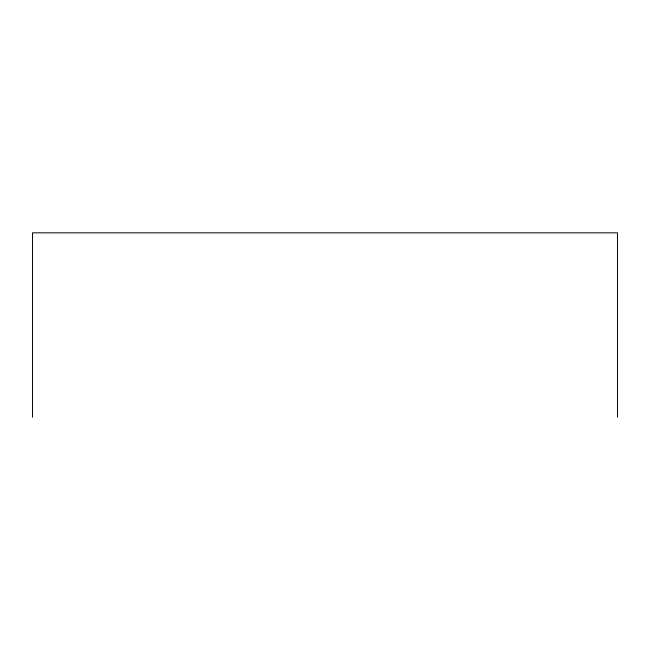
<?xml version="1.0" encoding="UTF-8"?>
<svg xmlns="http://www.w3.org/2000/svg" width="650" height="650" viewBox="0 0 650 650"><rect width="100%" height="100%" fill="white"/><g stroke="black" fill="none" stroke-linecap="round" stroke-linejoin="round"><path stroke-width="0.97" d="M617.5 417.17L617.5 232.83L32.5 232.83L32.5 417.17"/></g></svg>
